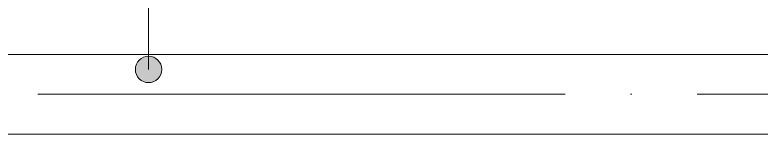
# Model space of a CAD drawing. Header units: millimetres. Extents: x -1073752 to 1436911, y -1379358 to 94781.
# Drawn here: x -1012804 to -1009975, y -876469 to -876019 of the extents above; entities that cross this region are included whole.
import ezdxf

# ---------------------------------------------------------------- set-up
doc = ezdxf.new("R2010")
doc.units = ezdxf.units.MM
doc.linetypes.add('ADSK_Линия сетки', pattern=[25, 20, -2.5, 0, -2.5])
doc.linetypes.add('ADSK_Сверху', pattern=[450, 300, -150])
doc.layers.add('Аннотация', color=7, linetype='Continuous', lineweight=18)
doc.layers.add('Оси', color=252, linetype='Continuous', lineweight=9)
doc.layers.add('Линии', color=7, linetype='Continuous', lineweight=9, true_color=0x00a600)

# ---------------------------------------------------------------- blocks, each defined once
blk = doc.blocks.new('1 этаж')
at = {"layer": 'Аннотация', "lineweight": 9, "true_color": 0x636466}
h = blk.add_hatch(color=251, dxfattribs=at)
edge = h.paths.add_edge_path()
edge.add_arc((-19886.2, 21250.5), 50, 0, 360)
at = {"layer": 'Аннотация', "color": 251, "lineweight": 9, "true_color": 0x636466}
blk.add_line((-19886.2, 21250.5), (-19886.2, 22055.4), dxfattribs=at)
blk.add_circle((-19886.2, 21250.5), 50, dxfattribs=at)
at = {"layer": 'Линии', "color": 251, "linetype": 'ADSK_Сверху', "ltscale": 100, "true_color": 0x636466}
for p, q in [((-7750.8, 21306.3), (-28215.8, 21306.3)), ((-7750.8, 21006.3), (-28215.8, 21006.3))]:
    blk.add_line(p, q, dxfattribs=at)
at = {"layer": 'Оси', "color": 251, "linetype": 'ADSK_Линия сетки', "ltscale": 100, "true_color": 0x636466}
blk.add_line((-805.8, 21156.3), (-72528.1, 21156.3), dxfattribs=at)

msp = doc.modelspace()

# ---------------------------------------------------------------- block references
msp.add_blockref('1 этаж', (-992411.4, -897475.7))

doc.saveas('drawing.dxf')
